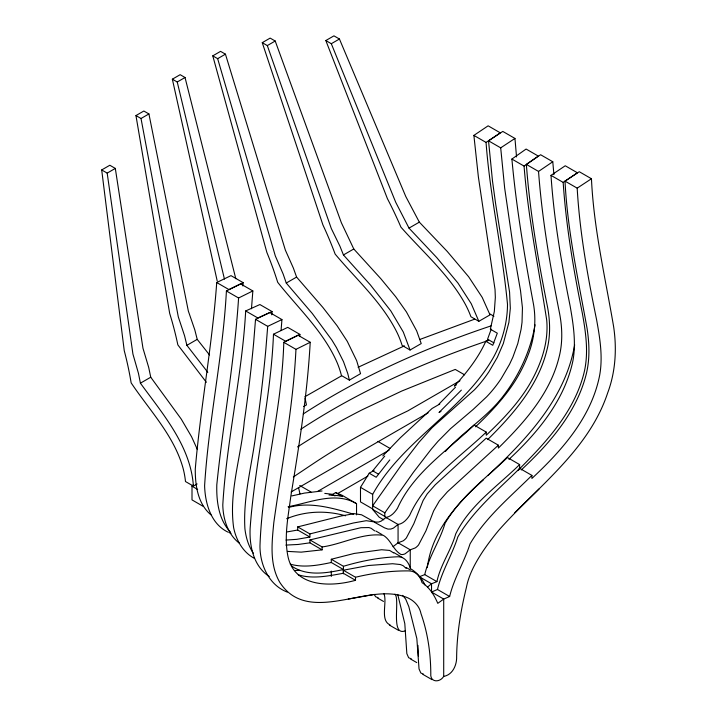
<?xml version="1.0" encoding="UTF-8"?>
<svg xmlns="http://www.w3.org/2000/svg" width="717" height="717" viewBox="0 0 717 717"><rect width="100%" height="100%" fill="white"/><g stroke="black" fill="none" stroke-linecap="round" stroke-linejoin="round"><path stroke-width="1.08" d="M299.742 336.569L299.903 334.391L287.732 327.364L273.482 334.221C270.901 399.566 254.732 463.397 250.125 528.456C249.31 546.049 253.54 566.197 269.242 576.504M355.507 580.304L343.335 573.277L343.335 570.221L355.507 577.248L355.507 580.304C330.716 587.295 293.432 587.447 287.714 555.2C284.031 535.59 288.377 515.648 290.824 496.182C299.186 445.158 307.351 393.965 310.219 342.278L298.048 335.251L283.789 342.323C281.88 410.841 262.395 477.549 259.975 545.879C259.877 564.638 268.83 585.126 287.347 592.125M310.219 342.278L295.96 349.349C293.092 407.641 281.844 465.001 273.804 522.684C271.904 542.437 269.296 564.297 279.747 582.267C304.375 620.456 352.872 592.547 388.22 593.855A157.346 90.844 -60 0 1 404.433 596.544C412.436 599.071 419.32 605.112 420.987 613.618C427.807 633.003 430.675 653.187 430.792 673.604C429.895 682.467 439.754 682.898 443.706 676.409C452.06 674.93 456.2 666.425 456.621 658.69C456.747 634.581 460.637 610.803 466.417 587.384C468.954 574.165 475.649 562.316 482.971 551.203A157.346 90.844 -60 0 1 499.193 529.791C537.732 486.35 588.657 450.321 607.658 392.952C615.598 371.809 616.943 348.722 613.6 326.504C605.247 277.425 593.748 228.669 591.453 178.748L579.282 171.721L565.014 181.123C567.488 230.82 578.216 279.513 587.062 328.332C589.41 343.604 589.974 359.405 586.156 374.498C576.414 412.822 549.464 443.536 521.277 469.94M251.47 308.785L252.85 290.941L240.679 283.914L226.411 290.977C222.942 356.295 208.602 420.592 204.605 485.75C205.125 503.37 210.87 523.957 228.06 532.166M252.85 290.941L238.582 298.003C234.567 360.615 223.139 422.447 216.803 484.782C216.355 501.273 218.649 519.637 230.48 532.122M281.055 330.537L281.942 319.576L269.771 312.549L255.53 319.325L253.719 341.812A1307.512 754.893 -60 0 1 244.264 421.775C241.127 456.89 228.687 492.158 233.643 527.685C236.126 540.107 242.964 552.341 254.454 558.418M281.942 319.576L267.701 326.352L265.89 348.838A1307.512 754.893 -60 0 1 256.435 428.793C252.922 462.071 242.848 495.133 244.918 528.832C245.949 537.418 248.405 546.031 253.361 553.21M242.866 285.975L243.144 282.659L230.982 275.633L216.722 282.525C212.277 344.985 200.59 406.709 195.275 469.052C195.158 485.23 197.758 503.791 210.906 514.806M271.761 314.835L272.066 311.572L259.895 304.546L245.68 310.954C242.086 376.058 226.635 439.96 222.79 504.92C223.086 519.135 227.773 534.407 239.487 543.325M574.658 344.85C565.543 398.401 526.287 439.655 488.143 475.353M535.061 324.783C530.571 350.765 519.189 375.358 503.128 396.205C486.807 417.572 463.191 431.589 445.365 451.504M427.323 567.622C431.831 531.163 457.114 503.433 483.285 479.915M519.619 464.571C497.446 486.377 469.545 505.342 455.707 533.941C451.11 550.45 440.516 564.664 436.904 581.639L431.535 583.781L419.364 576.755L424.733 574.613C428.963 556.464 439.862 541.03 445.042 523.293C460.439 497.123 485.678 478.194 507.448 457.545L519.619 464.571L519.619 467.816L518.83 469.904M531.906 475.398C510.163 496.998 485.642 517.289 470.002 543.961C464.311 561.895 454.058 578.027 449.64 596.499L443.706 599.071L431.535 592.045L437.469 589.473C441.887 571.001 452.14 554.868 457.831 536.934C473.471 510.262 497.992 489.971 519.735 468.371L531.906 475.398L531.906 478.454C562.137 450.249 591.633 416.944 599.699 375.072C603.006 356.627 599.878 337.859 596.58 319.657C587.671 276.242 579.694 232.469 577.185 188.15L565.014 181.123M491.279 329.031L487.569 339.195L493.959 342.887M488.636 339.634L485.803 341.265C478.284 358.043 466.722 372.598 454.408 386.096L456.317 384.993M372.661 508.918L360.49 501.891L360.49 487.345L369.219 473.22L374.041 470.433M383.819 519.852L379.141 517.145L372.661 509.411L372.661 494.372C402.407 440.498 462.115 411.71 492.821 358.482C502.115 342.063 507.358 323.322 507.511 304.438C502.411 250.251 490.061 196.808 486.054 142.423L473.883 135.396L488.134 125.825L500.305 132.851L486.054 142.423M517.782 470.585C545.252 443.187 573.412 413.1 583.629 374.426C589.024 354.216 585.906 333.064 582.267 312.845C573.537 269.762 566.107 226.303 563.168 182.396L550.997 175.369L565.247 165.77L577.418 172.797L563.168 182.396M386.131 517.979L384.832 516.428L384.832 512.834L413.422 472.288L431.213 449.227L438.015 441.305L450.599 428.623L473.184 409.416L486.583 396.877A80.833 46.668 -60 0 0 501.21 378.594L509.5 364.379L512.861 357.191L517.782 343.595L521.071 329.39L522.03 322.283L522.442 307.79L520.524 290.708L514.86 258.192L504.669 188.096L500.699 147.845L488.528 140.819L502.787 131.417L514.958 138.444L516.536 156.942M389.797 459.902L376.183 477.244L369.219 473.22M384.733 456.093L372.723 470.845L378.459 474.161M382.833 455.878L400.328 437.773L432.055 408.484L439.781 404.029M455.519 387.189L438.929 404.155M461.372 390.12L439.019 412.508L440.955 411.397M203.35 506.444L192.004 499.892L192.004 486.198L193.465 484.692M487.677 439.584C513.058 414.444 538.001 386.06 546.802 350.505C550.584 336.246 550.208 321.243 547.492 306.831C538.1 259.742 529.935 212.331 526.359 164.408L540.609 154.738L552.78 161.755L553.918 174.652M526.359 164.408L538.53 171.435C542.106 219.357 550.271 266.769 559.663 313.858C562.379 328.269 562.755 343.273 558.973 357.532C549.993 393.794 524.279 422.51 498.369 448.08L498.369 445.194L486.198 438.168L435.219 484.809L427.207 493.914L423.111 500.511L413.79 523.795L406.378 537.929A11.804 6.811 -60 0 1 403.106 540.887L398.069 542.778L393.024 546.712M514.833 512.637L539.13 488.877M524.064 166.084L538.279 156.073L526.108 149.046L511.893 159.057L524.064 166.084C528.142 217.896 538.772 268.821 546.704 320.078C548.021 334.472 545.296 348.937 540.134 362.363A85.206 49.195 -60 0 1 524.978 391.554C514.053 407.74 500.376 421.82 486.251 435.219L486.251 432.1L474.08 425.073C446.924 451.127 413.395 472.799 397.487 508.299C394.762 512.413 391.079 516.706 385.898 517.432L381.256 521.071L378.71 522.03L375.807 522.075L372.401 520.838L361.547 514.788L354.09 513.668L341.292 515.953L297.716 526.896L297.716 530.015L309.887 537.042L309.887 533.923L297.716 526.896M475.541 426.794C489.164 413.834 502.258 400.149 512.807 384.527A85.206 49.195 -60 0 0 527.963 355.336C534.38 339.213 536.45 321.485 533.52 304.358C524.521 256.211 516.321 207.867 511.893 159.057M508.962 459.355C537.741 432.674 564.503 400.364 572.856 361.072C576.289 342.708 573.277 323.985 570.096 305.818C561.366 262.736 553.945 219.277 550.997 175.369M498.369 445.194L447.381 491.835L439.378 500.941L433.624 510.916L425.952 530.822L418.549 544.956A11.804 6.811 -60 0 1 415.277 547.913L410.241 549.805L405.195 553.739A11.804 6.811 -60 0 1 401.932 554.546L400.848 554.411C393.077 549.778 390.962 539.973 383.353 535.33C362.712 532.462 342.475 544.149 322.103 546.954L309.932 539.928L309.932 542.823L322.103 549.849L322.103 546.954M486.251 432.1C459.095 458.154 425.566 479.825 409.658 515.326C406.933 519.44 403.25 523.733 398.069 524.459L393.427 528.097L390.882 529.047L387.978 529.101L384.572 527.864L373.718 521.815L366.262 520.694L353.454 522.98L309.887 533.923M427.502 587.115L431.535 583.781L431.535 592.636M538.53 171.435L552.78 161.755M500.699 147.845L514.958 138.444M577.185 188.15L591.453 178.748M303.282 413.933C361.485 376.147 425.423 347.862 491.109 325.868M300.826 429.232C358.787 391.24 422.528 362.757 488.053 340.593M304.842 396.77L341.57 375.816M217.224 281.055L172.358 79.184L180.155 74.685L185.031 77.499L235.803 278.716M212.779 55.854L220.567 51.355L225.443 54.169L285.357 250.108L293.361 268.059L296.596 277.076L322.874 307.45L337.107 325.76L347.279 341.346L356.645 360.651L360.543 373.682L349.376 380.127L341.453 375.556A59.341 33.439 58.8 0 0 337.277 362.981C323.878 331.872 298.371 308.471 277.703 282.31A237.73 133.971 58.8 0 0 266.858 252.402L212.779 55.854L217.654 58.669L275.31 255.906L283.125 273.966L286.262 283.036L312.325 313.526L331.863 340.019L336.461 347.593L343.515 361.682L347.772 373.575L349.376 380.127M172.358 79.184L177.242 81.998L185.031 77.499M217.654 58.669L225.443 54.169M206.379 382.304L177.852 344.886A239.451 151.816 65.4 0 0 169.687 313.428L135.952 115.571L143.848 111.018L148.921 113.94L188.338 311.044L194.809 329.883L197.22 339.365L209.525 354.96M262.252 42.662L270.148 38.1L275.211 41.021L341.346 222.7L353.786 248.978L380.897 278.779L395.712 296.739L406.467 311.994L416.685 330.904L421.22 343.577L410.052 350.021L402.129 345.451A59.672 31.279 55.8 0 0 397.352 333.181C382.484 302.682 356.591 279.764 335.135 254.078A238.958 125.26 55.8 0 0 322.928 224.95L262.252 42.662L267.316 45.583L331.299 228.508L339.894 246.119L343.452 254.947L370.384 284.909L390.783 310.873L403.304 332.034L410.052 350.021M135.952 115.571L141.016 118.493L148.921 113.94M267.316 45.583L275.211 41.021M197.13 483.966L193.411 486.117L185.488 481.537A60.551 40.161 68.8 0 0 182.969 467.869C173.801 435.309 149.521 410.348 131.148 382.86A242.167 160.644 68.8 0 0 124.247 350.667L101.697 169.938L109.826 165.251L115.312 168.414L142.97 348.247L148.715 367.507L150.74 377.214L181.24 419.087L191.591 436.787L197.381 449.55M325.823 40.546L333.952 35.85L339.437 39.014L405.786 196.512L419.337 222.145L447.247 251.443L468.658 276.78L482.191 297.358L490.016 314.871L478.848 321.315L470.926 316.744A60.327 29.325 53.2 0 0 465.575 304.734C449.344 274.853 423.111 252.348 400.911 227.119A241.351 117.319 53.2 0 0 387.44 198.717L325.823 40.546L331.308 43.71L395.739 202.311L409.004 228.114L436.725 257.555L457.93 283.018L471.257 303.721L478.848 321.315M101.697 169.938L107.183 173.111L115.312 168.414M331.308 43.71L339.437 39.014M286.262 283.036L296.596 277.076M207.822 372.338L186.886 345.334L197.22 339.365M343.452 254.947L353.786 248.978M193.411 486.117C190.695 446.073 162.974 414.193 140.407 383.183L150.74 377.214M409.004 228.114L419.337 222.145M303.658 406.53L306.446 404.917L305.075 398.222M293.325 476.984L311.716 464.688A741.244 427.95 0 0 1 392.253 418.352L407.812 410.886L459.982 380.772M291.093 491.979L428.148 412.849M317.658 491.396L389.134 450.124M331.783 494.829L335.646 492.606L342.063 495.25L356.537 503.684L356.537 514.869M337.94 493.386L367.884 476.097M358.097 367.292L404.433 345.863M405.463 630.754C390.084 636.974 400.346 599.6 394.959 594.151M243.144 282.659L228.893 289.551L216.722 282.525M299.903 334.391L285.653 341.247L273.482 334.221M272.066 311.572L257.851 317.981L245.68 310.954M419.588 339.562L474.663 319.164M286.666 518.741C305.388 510.952 326.092 510.271 345.522 515.801M288.79 507.412C310.353 501.362 332.84 508.236 353.642 514.179M291.694 566.116C306.957 576.504 326.549 573.17 343.443 569.522L331.281 562.495L331.281 559.26L354.279 553.425L381.587 549.742L389.627 550.423L393.687 552.941M331.281 559.26L343.443 566.287C361.243 560.999 379.714 557.315 398.302 556.777C405.006 556.786 408.833 562.988 410.536 568.698C416.873 572.444 421.856 578.198 424.885 584.893M288.091 506.731C309.932 502.805 335.422 491.064 356.537 503.684M309.932 539.928L360.92 527.703L368.932 527.56L371.182 528.304L374.677 530.894M291.81 495.922L304.528 493.081L322.032 490.975M343.335 570.221L368.493 565.498L392.575 563.723L400.4 564.548L403.277 565.767L406.225 568.482M355.507 577.248C373.001 573.035 391.007 570.705 409.004 570.911C415.77 570.965 420.359 576.611 422.053 582.661C429.555 587.465 434.385 595.298 437.773 603.347L443.706 599.071L443.706 676.409M331.281 562.495C317.9 565.328 303.739 567.954 290.286 564.162M297.716 530.015L286.8 531.969M309.887 537.042L296.793 539.336L286.02 540.071M348.274 599.071L372.58 594.76M343.335 573.277C328.583 575.903 313.015 579.318 298.281 574.81M309.932 542.823L298.191 544.463L285.823 545.099M322.103 549.849L301.194 552.144L287.4 551.391M294.481 570.535L299.831 570.373M328.995 494.999L338.272 495.635L342.609 496.621L335.646 492.606M378.101 597.727L375.574 596.732L374.229 594.339M324.783 493.395L332.141 494.273L335.009 495.931M390.039 624.857C379.66 620.483 387.565 601.724 383.864 593.577M423.46 674.123L420.834 673.021L419.033 668.934L416.846 638.578L408.815 606.591L405.652 599.009L402.551 595.361M411.271 658.833L408.645 657.731L406.835 653.617L404.8 623.611L397.711 594.411M229.055 532.534L231.035 533.278M381.937 534.532L375.851 531.019M490.159 314.055L493.941 316.242M485.803 341.265L492.776 345.289L497.302 333.19L490.338 329.166L494.327 311.519L495.339 297.412L495.035 289.498L478.364 176.803L473.883 135.396M464.625 374.839L455.241 369.425L401.87 390.989L362.65 409.55A741.647 428.183 0 0 0 297.483 446.969M226.411 290.977L238.582 298.003M255.53 319.325L267.701 326.352M283.789 342.323L295.96 349.349M377.931 441.421L390.129 448.466M360.49 487.345L372.661 494.372M384.832 512.834L372.661 505.808L401.251 465.261L419.042 442.21L432.136 427.601L474.412 389.851A80.833 46.668 -60 0 0 489.039 371.576L497.329 357.353L503.343 343.479L508.9 322.363L510.325 308.247L509.572 292.115L495.644 203.861L492.498 181.069L488.528 140.819M372.661 509.411L384.832 516.428M385.898 517.432L398.069 524.459L398.069 543.477M299.715 485.499L310.981 491.996M398.069 542.778L410.241 549.805L410.241 567.989M394.009 552.69L402.12 557.378M424.733 574.613L436.904 581.639M406.18 567.523L410.241 569.872M437.469 589.473L449.64 596.499M192.004 486.198L197.677 489.469M377.429 597.915L383.514 601.438M389.385 625.081L398.509 630.351M410.689 659.084L416.774 662.598M422.869 674.365L431.993 679.635M186.886 345.334L184.574 335.789L178.291 316.842L141.016 118.493M177.242 81.998L224.448 279.074M298.55 487.569L299.975 493.87M140.407 383.183L138.48 373.423L132.923 354.046L107.183 173.111M418.396 656.082L417.948 645.372M343.443 566.287L343.443 573.824M331.281 571.091L331.281 576.459"/></g></svg>
